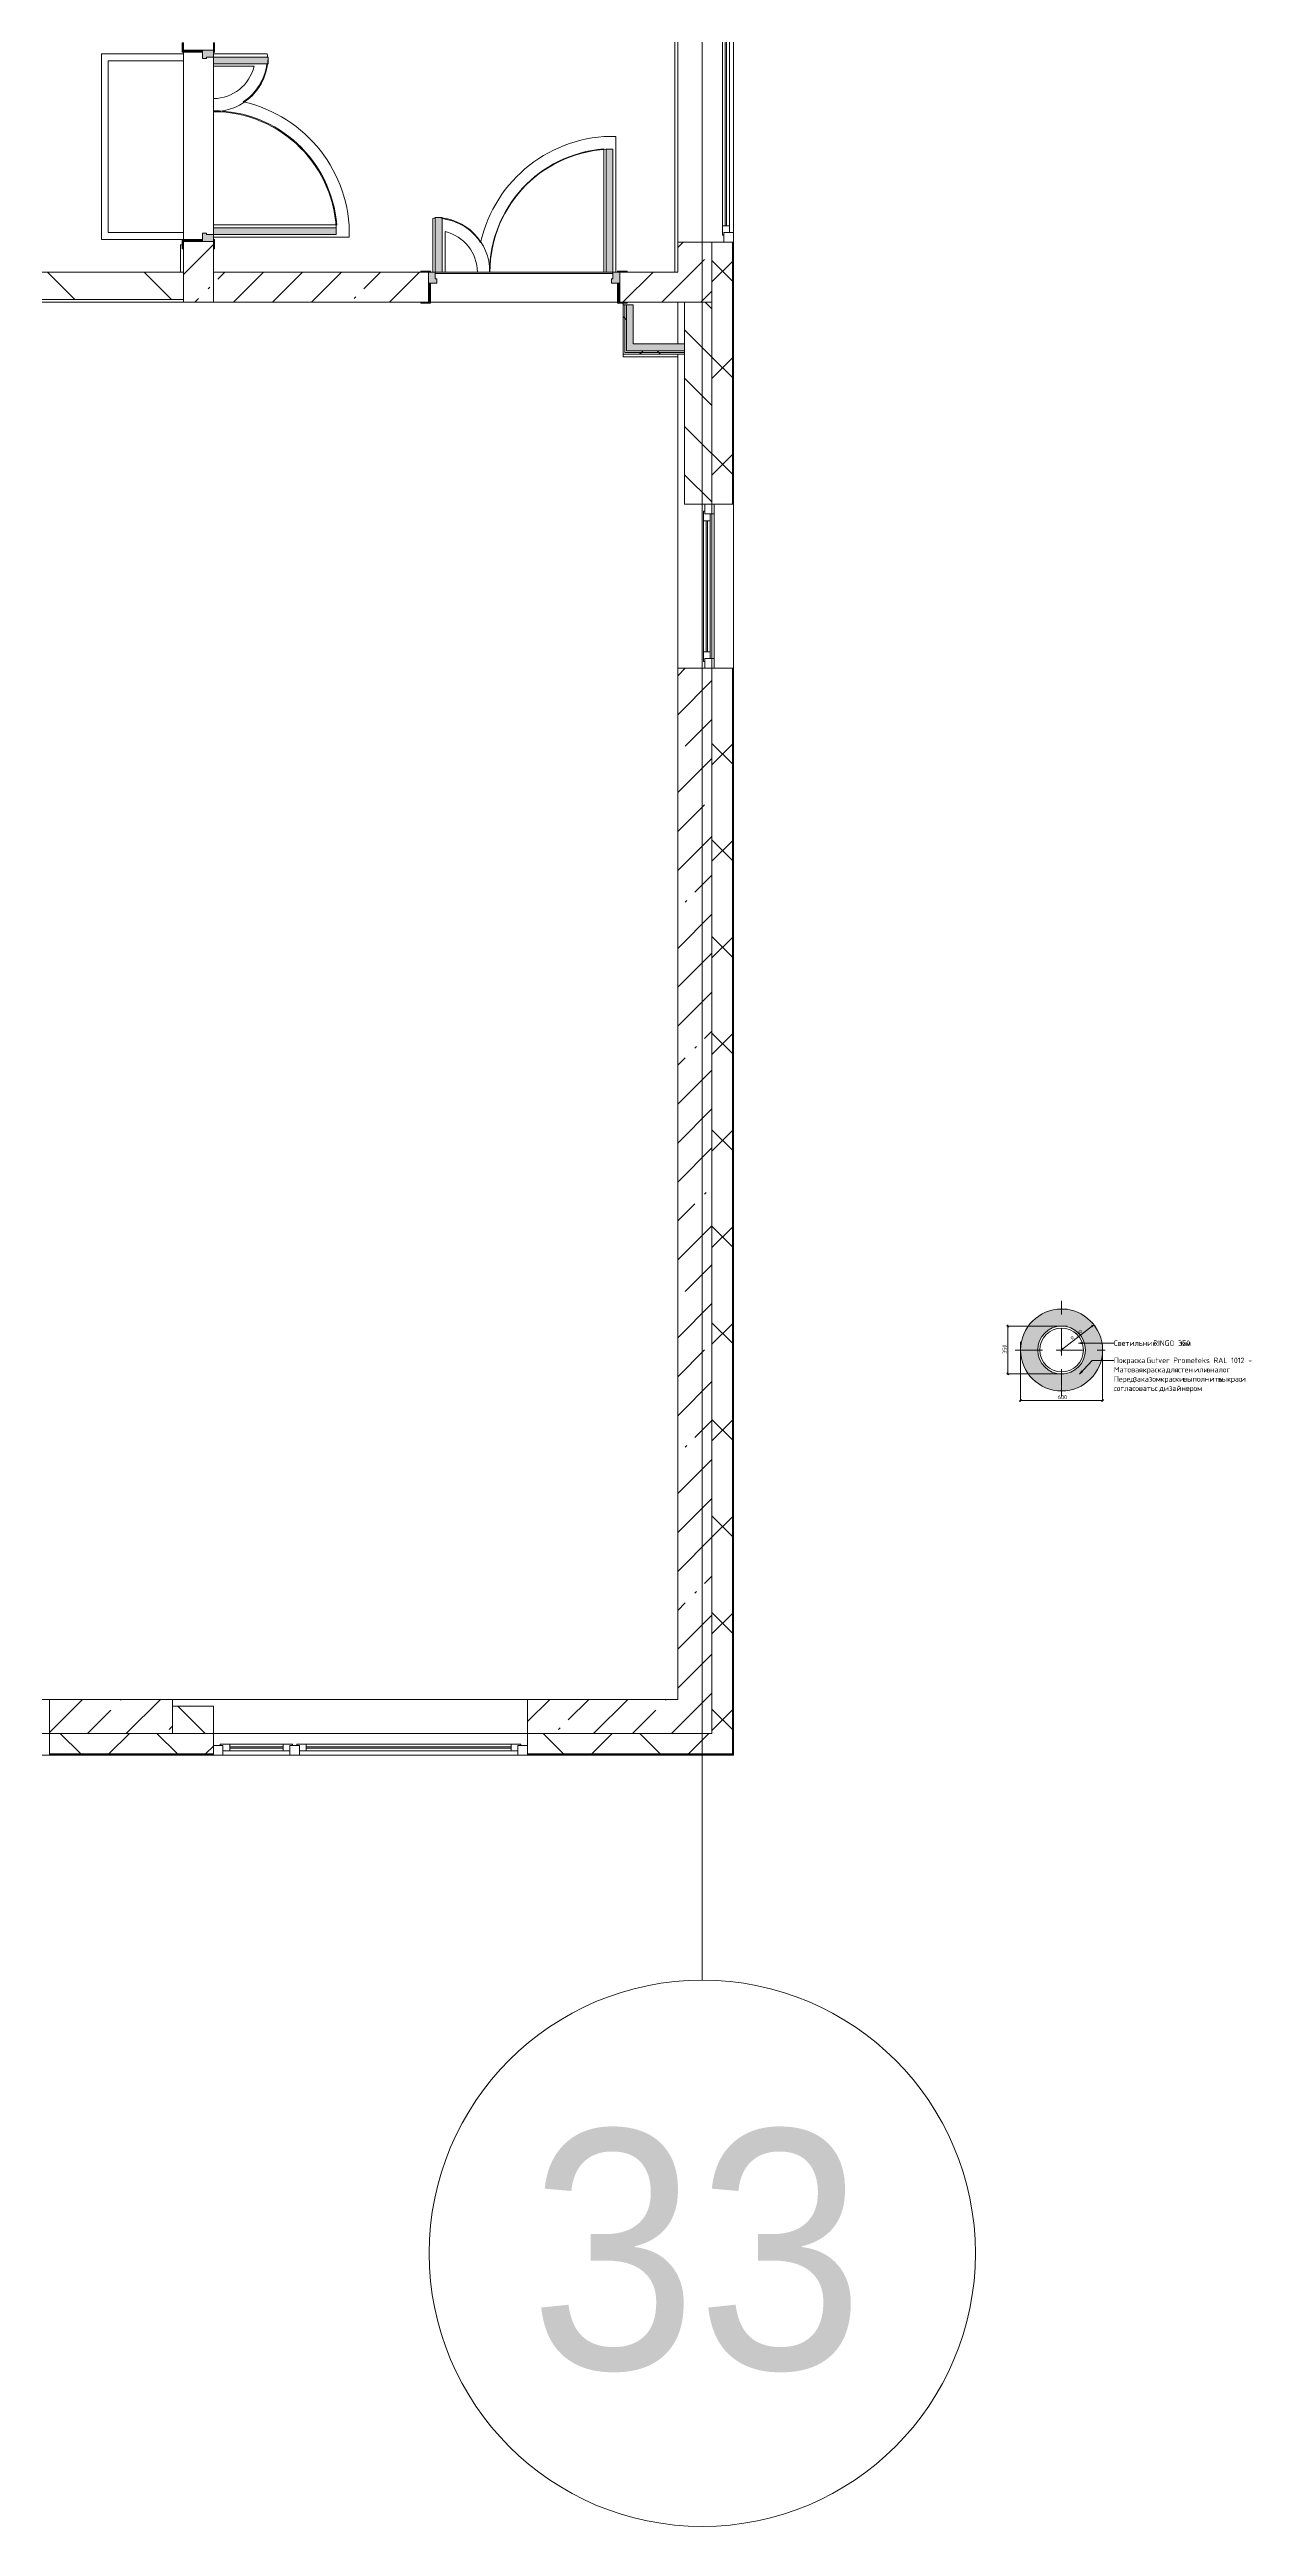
# Model space of a CAD drawing. Header units: millimetres. Extents: x -5507 to 191320, y -8553 to 29000.
# Drawn here: x 182570 to 191320, y -5906 to 12230 of the extents above; entities that cross this region are included whole.
import ezdxf

# ---------------------------------------------------------------- set-up
doc = ezdxf.new("R2010")
doc.units = ezdxf.units.MM
doc.linetypes.add('ADSK_Штрих_ш2 п1', pattern=[300, 200, -100])
doc.linetypes.add('Осевая', pattern=[3175, 635, -476.25, 1587.5, -476.25])
for name, color, linetype, lineweight in [('A-ANNO-DIMS', 7, 'Continuous', 9), ('A-ANNO-DIMS-10', 7, 'Continuous', 9), ('A-DETL', 7, 'Continuous', 9), ('A-DETL-1', 7, 'ADSK_Штрих_ш2 п1', 9), ('A-GLAZ-2', 7, 'Continuous', 5), ('A-WALL', 7, 'Continuous', 9), ('A-WALL-4', 7, 'Continuous', 5), ('G-ANNO-TEXT', 7, 'Continuous', 9), ('I-WALL-2', 7, 'Continuous', 5), ('S-COLS-2', 7, 'Continuous', 5), ('Оси', 7, 'Continuous', 9), ('Оси-1', 7, 'Continuous', 20), ('Оси-2', 7, 'Осевая', 9)]:
    doc.layers.add(name, color=color, linetype=linetype, lineweight=lineweight)
for name, color, linetype, lineweight, true_color in [('A-DETL-GENF-8', 7, 'Continuous', 9, 0xf2dc97), ('A-DOOR-1', 7, 'Continuous', 5, 0xaaaaaa), ('A-DOOR-2', 7, 'Continuous', 5, 0xe2e2e2), ('A-DOOR-FRAM-1', 7, 'Continuous', 5, 0xe2e2e2), ('A-DOOR-FRAM-2', 7, 'Continuous', 5, 0xaaaaaa), ('A-FLOR-2', 7, 'Continuous', 5, 0xaaaaaa), ('I-WALL-1', 7, 'Continuous', 9, 0xe7e7e7)]:
    doc.layers.add(name, color=color, linetype=linetype, lineweight=lineweight, true_color=true_color)
doc.styles.add('Arial_1', font='arial.ttf', dxfattribs={"width": 0.9, "height": 1750})
doc.styles.add('GOST Common_5', font='GOST_Common.ttf', dxfattribs={"width": 0.9, "height": 40})
doc.styles.add('ISOCPEUR_4', font='isocpeur.ttf', dxfattribs={"width": 0.9, "height": 30})
doc.styles.add('ISOCPEUR_5', font='isocpeur.ttf', dxfattribs={"height": 25})
doc.dimstyles.new('ISO-2_5_1_0K_БОЛЬШОЙ', dxfattribs={"dimscale": 304.8, "dimtxt": 24.899529, "dimasz": 0.065617, "dimexe": 0.07874, "dimexo": 0, "dimgap": 0, "dimtad": 1, "dimjust": 3, "dimdec": 0, "dimzin": 0, "dimdsep": 46, "dimtxsty": 'ISOCPEUR_5', "dimsah": 1, "dimcen": 0.09, "dimazin": 0, "dimtfac": 1, "dimtdec": 4, "dimtix": 1, "dimtmove": 0, "dimatfit": 2, "dimfxl": 1, "dimtvp": 1, "dimtolj": 1, "dimtzin": 0, "dimarcsym": 2})
doc.dimstyles.new('ISO-3_0', dxfattribs={"dimscale": 304.8, "dimtxt": 29.879435, "dimasz": 0.049213, "dimexe": 0.026247, "dimexo": 0, "dimgap": 0, "dimtad": 1, "dimdec": 0, "dimrnd": 10, "dimzin": 0, "dimdsep": 46, "dimtxsty": 'ISOCPEUR_4', "dimblk1": 'OBLIQUE', "dimblk2": 'OBLIQUE', "dimsah": 1, "dimcen": 0.09, "dimdle": 0.026247, "dimazin": 0, "dimtfac": 1, "dimtdec": 4, "dimtix": 1, "dimtmove": 0, "dimatfit": 3, "dimfxl": 1, "dimtvp": 1, "dimtolj": 1, "dimtzin": 0, "dimarcsym": 2})
pattern_1 = [(135, (62339.98, 0), (-176.7767, -176.7767), [])]
pattern_2 = [(45, (62340, 0), (-285.1231, 285.1231), []), (45, (62625.1, 0), (-285.1231, 285.1231), [504.031, -100.806, 16.764, -84.042])]
pattern_3 = [(45, (62340, 0), (-353.5534, 353.5534), []), (135, (62340, 0), (-353.5534, -353.5534), [])]
pattern_4 = [(45, (62340, 0), (-530.33, 530.33), []), (135, (62340, 0), (-530.33, -530.33), [])]

# ---------------------------------------------------------------- blocks, each defined once
blk = doc.blocks.new('120_Окно_СКБ_1Ст - 120_Окно_СКБ_1Ст 1200х2500_h_ с форточкой 3-24161067-3_5_1_птичка')
at = {"layer": 'A-GLAZ-2'}
for p, q in [((-600, -127), (-600, -57)), ((-600, -57), (-530, -57)), ((600, -57), (-600, -57)), ((-530, -127), (-600, -127)), ((-600, -127), (-550, -127)), ((-530, -127), (-550, -127)), ((-550, -127), (-550, -137)), ((-550, -137), (550, -137)), ((550, -137), (-550, -137)), ((-530, -57), (-530, -127)), ((530, -87), (-530, -87)), ((-530, -87), (-530, -127)), ((-480, -137), (-480, -87)), ((-480, -107), (480, -107)), ((480, -117), (-480, -117)), ((480, -137), (480, -87)), ((530, -127), (530, -57)), ((530, -57), (600, -57)), ((530, -127), (530, -87)), ((600, -127), (530, -127)), ((550, -127), (530, -127)), ((550, -127), (600, -127)), ((550, -137), (550, -127)), ((600, -57), (600, -127))]:
    blk.add_line(p, q, dxfattribs=at)
blk = doc.blocks.new('110_Дверь_СКБ_2Ст - Д-5_п_ Из игровой в коридор-32679362-3_5_1_птичка')
at = {"layer": 'A-DOOR-2'}
for points in [[(612.5, 110), (662.5, 110), (662.5, 1010), (612.5, 1010), (612.5, 153.6)], [(-587.5, 110), (-587.5, 510), (-637.5, 510), (-637.5, 110)], [(712.5, -110), (712.5, 30), (697.5, 30), (697.5, -110)]]:
    blk.add_hatch(color=256, dxfattribs=at).paths.add_polyline_path(points)
h = blk.add_hatch(color=256, dxfattribs=at)
h.paths.add_polyline_path([(-627.5, 30), (-627.5, 60), (-637.5, 60), (-640.6, 110), (-687.5, 110), (-687.5, 30), (-640.6, 30)])
h.paths.add_polyline_path([(712.5, 30), (712.5, 110), (662.5, 110), (662.5, 60), (652.5, 60), (652.5, 30)])
at = {"layer": 'A-DOOR-FRAM-1'}
for points in [[(-672.5, 110), (-672.5, 118), (-742.5, 118), (-742.5, 110)], [(-672.5, -110), (-672.5, 30), (-687.5, 30), (-687.5, -110)], [(767.5, 110), (767.5, 118), (697.5, 118), (697.5, 110), (757.7, 110)], [(-672.5, -118), (-672.5, -110), (-742.5, -110), (-742.5, -118)], [(767.5, -118), (767.5, -110), (697.5, -110), (697.5, -118), (757.7, -118)]]:
    blk.add_hatch(color=256, dxfattribs=at).paths.add_polyline_path(points)
at = {"layer": 'A-DOOR-1'}
for p, q in [((662.5, 1010), (612.5, 1010)), ((612.5, 1010), (612.5, 110)), ((662.5, 110), (662.5, 1010)), ((-637.5, 510), (-637.5, 110)), ((-587.5, 510), (-637.5, 510)), ((-587.5, 110), (-587.5, 510)), ((-637.5, 110), (-587.5, 110)), ((612.5, 110), (662.5, 110))]:
    blk.add_line(p, q, dxfattribs=at)
for centre, radius, start, end in [((662.5, 110), 900, 90, 180), ((-637.5, 110), 400, 360, 90)]:
    blk.add_arc(centre, radius, start, end, dxfattribs=at)
at = {"layer": 'A-DOOR-FRAM-2'}
for p, q in [((-672.5, 118), (-742.5, 118)), ((-742.5, 118), (-742.5, 110)), ((-742.5, 110), (-672.5, 110)), ((-637.5, 110), (-687.5, 110)), ((-687.5, 110), (-687.5, 30)), ((-687.5, 30), (-627.5, 30)), ((-672.5, 30), (-687.5, 30)), ((-687.5, 30), (-687.5, -110)), ((-672.5, 110), (-672.5, 118)), ((-672.5, -110), (-672.5, 30)), ((-637.5, 60), (-637.5, 110)), ((-627.5, 60), (-637.5, 60)), ((-627.5, 30), (-627.5, 60)), ((662.5, 60), (652.5, 60)), ((652.5, 60), (652.5, 30)), ((652.5, 30), (712.5, 30)), ((662.5, 110), (662.5, 60)), ((712.5, 110), (662.5, 110)), ((767.5, 118), (697.5, 118)), ((697.5, 118), (697.5, 110)), ((697.5, 110), (767.5, 110)), ((712.5, 30), (697.5, 30)), ((697.5, 30), (697.5, -110)), ((712.5, 30), (712.5, 110)), ((712.5, -110), (712.5, 30)), ((767.5, 110), (767.5, 118)), ((-672.5, -110), (-742.5, -110)), ((-742.5, -110), (-742.5, -118)), ((-742.5, -118), (-672.5, -118)), ((-687.5, -110), (-672.5, -110)), ((-672.5, -118), (-672.5, -110)), ((697.5, -110), (712.5, -110)), ((767.5, -110), (697.5, -110)), ((697.5, -110), (697.5, -118)), ((697.5, -118), (767.5, -118)), ((767.5, -118), (767.5, -110))]:
    blk.add_line(p, q, dxfattribs=at)
blk = doc.blocks.new('110_Дверь_СКБ_2Ст - Д-1_л_Лестничная клетка EIS60 2-32142534-3_5_1_птичка')
at = {"layer": 'A-DOOR-2'}
for points in [[(612.5, 110), (662.5, 110), (662.5, 1010), (612.5, 1010), (612.5, 604.4)], [(-587.5, 110), (-587.5, 510), (-637.5, 510), (-637.5, 110)], [(712.5, -110), (712.5, 30), (697.5, 25.9), (697.5, -110)]]:
    blk.add_hatch(color=256, dxfattribs=at).paths.add_polyline_path(points)
h = blk.add_hatch(color=256, dxfattribs=at)
h.paths.add_polyline_path([(652.5, 30), (712.5, 30), (712.5, 110), (662.5, 110), (662.5, 60), (652.5, 60)])
h.paths.add_polyline_path([(-687.5, 30), (-627.5, 30), (-627.5, 60), (-637.5, 60), (-637.5, 110), (-687.5, 110)])
at = {"layer": 'A-DOOR-FRAM-1'}
for points in [[(-672.5, 110), (-672.5, 118), (-742.5, 118), (-742.5, 110)], [(-672.5, -110), (-672.5, 30), (-687.5, 25.9), (-687.5, -110)], [(767.5, 110), (767.5, 118), (697.5, 118), (697.5, 110)], [(-672.5, -118), (-672.5, -110), (-742.5, -110), (-742.5, -118)], [(767.5, -118), (767.5, -110), (697.5, -110), (697.5, -118)]]:
    blk.add_hatch(color=256, dxfattribs=at).paths.add_polyline_path(points)
at = {"layer": 'A-DOOR-1'}
for p, q in [((662.5, 1010), (612.5, 1010)), ((612.5, 1010), (612.5, 110)), ((662.5, 110), (662.5, 1010)), ((-637.5, 510), (-637.5, 110)), ((-587.5, 510), (-637.5, 510)), ((-587.5, 110), (-587.5, 510)), ((-637.5, 110), (-587.5, 110)), ((612.5, 110), (662.5, 110))]:
    blk.add_line(p, q, dxfattribs=at)
for centre, radius, start, end in [((662.5, 110), 900, 90, 180), ((-637.5, 110), 400, 360, 90)]:
    blk.add_arc(centre, radius, start, end, dxfattribs=at)
at = {"layer": 'A-DOOR-FRAM-2'}
for p, q in [((-672.5, 118), (-742.5, 118)), ((-742.5, 118), (-742.5, 110)), ((-742.5, 110), (-672.5, 110)), ((-637.5, 110), (-687.5, 110)), ((-687.5, 110), (-687.5, 30)), ((-687.5, 30), (-627.5, 30)), ((-672.5, 30), (-687.5, 30)), ((-687.5, 30), (-687.5, -110)), ((-672.5, 110), (-672.5, 118)), ((-672.5, -110), (-672.5, 30)), ((-637.5, 60), (-637.5, 110)), ((-627.5, 60), (-637.5, 60)), ((-627.5, 30), (-627.5, 60)), ((662.5, 60), (652.5, 60)), ((652.5, 60), (652.5, 30)), ((652.5, 30), (712.5, 30)), ((662.5, 110), (662.5, 60)), ((712.5, 110), (662.5, 110)), ((767.5, 118), (697.5, 118)), ((697.5, 118), (697.5, 110)), ((697.5, 110), (767.5, 110)), ((712.5, 30), (697.5, 30)), ((697.5, 30), (697.5, -110)), ((712.5, 30), (712.5, 110)), ((712.5, -110), (712.5, 30)), ((767.5, 110), (767.5, 118)), ((-672.5, -110), (-742.5, -110)), ((-742.5, -110), (-742.5, -118)), ((-742.5, -118), (-672.5, -118)), ((-687.5, -110), (-672.5, -110)), ((-672.5, -118), (-672.5, -110)), ((697.5, -110), (712.5, -110)), ((767.5, -110), (697.5, -110)), ((697.5, -110), (697.5, -118)), ((697.5, -118), (767.5, -118)), ((767.5, -118), (767.5, -110))]:
    blk.add_line(p, q, dxfattribs=at)
blk = doc.blocks.new('120_Окно_СКБ_2Ст_Фрамуга сверху - 120_Окно_СКБ_2Ст_2300х2500_h_ ДОО-22877115-3_5_1_птичка')
at = {"layer": 'A-GLAZ-2'}
for p, q in [((-1150, 13), (-1150, 83)), ((-1150, 83), (-1080, 83)), ((1150, 83), (-1150, 83)), ((-1080, 13), (-1150, 13)), ((-1150, 13), (-1100, 13)), ((-1080, 13), (-1100, 13)), ((-1100, 13), (-1100, 3)), ((-1100, 3), (540, 3)), ((540, 3), (-1100, 3)), ((-1080, 83), (-1080, 13)), ((-1080, 83), (1080, 83)), ((520, 53), (-1080, 53)), ((-1080, 53), (-1080, 13)), ((-1030, 3), (-1030, 53)), ((-1030, 33), (470, 33)), ((470, 23), (-1030, 23)), ((470, 3), (470, 53)), ((520, 13), (520, 83)), ((520, 83), (590, 83)), ((520, 13), (520, 53)), ((590, 13), (520, 13)), ((540, 13), (520, 13)), ((540, 13), (570, 13)), ((540, 13), (570, 13)), ((540, 3), (540, 13)), ((590, 13), (570, 13)), ((570, 13), (570, 3)), ((570, 3), (1100, 3)), ((1100, 3), (570, 3)), ((590, 83), (590, 13)), ((1080, 53), (590, 53)), ((590, 53), (590, 13)), ((640, 3), (640, 53)), ((640, 33), (1030, 33)), ((1030, 23), (640, 23)), ((1030, 3), (1030, 53)), ((1080, 13), (1080, 83)), ((1080, 83), (1150, 83)), ((1080, 13), (1080, 53)), ((1150, 13), (1080, 13)), ((1100, 13), (1080, 13)), ((1100, 13), (1150, 13)), ((1100, 3), (1100, 13)), ((1150, 83), (1150, 13))]:
    blk.add_line(p, q, dxfattribs=at)
blk = doc.blocks.new('120_Окно_СКБ_2Ст_Фрамуга сверху - 120_Окно_СКБ_2Ст_2300х2500_h_ ДОО 2-24160916-3_5_1_птичка')
at = {"layer": 'A-GLAZ-2'}
for p, q in [((-1150, 13), (-1150, 83)), ((-1150, 83), (-1080, 83)), ((1150, 83), (-1150, 83)), ((-1080, 13), (-1150, 13)), ((-1150, 13), (-540, 13)), ((-1080, 83), (-1080, 13)), ((-1080, 83), (1080, 83)), ((-590, 53), (-1080, 53)), ((-590, 43), (-1080, 43)), ((-1080, 13), (-540, 13)), ((-590, 13), (-590, 83)), ((-590, 83), (-520, 83)), ((-520, 13), (-590, 13)), ((-520, 13), (-540, 13)), ((-540, 13), (-540, 3)), ((-540, 3), (1100, 3)), ((1100, 3), (-540, 3)), ((-520, 83), (-520, 13)), ((1080, 53), (-520, 53)), ((-520, 53), (-520, 13)), ((-470, 3), (-470, 53)), ((-470, 33), (1030, 33)), ((1030, 23), (-470, 23)), ((1030, 3), (1030, 53)), ((1080, 13), (1080, 83)), ((1080, 83), (1150, 83)), ((1080, 13), (1080, 53)), ((1150, 13), (1080, 13)), ((1100, 13), (1080, 13)), ((1100, 13), (1150, 13)), ((1100, 3), (1100, 13)), ((1150, 83), (1150, 13))]:
    blk.add_line(p, q, dxfattribs=at)
blk = doc.blocks.new('Ось сетки - D8-29747960-3_5_1_птичка')
at = {"layer": 'Оси-1'}
for start, end in [(360, 180), (180, 360)]:
    blk.add_arc((0, 0), 4, start, end, dxfattribs=at)
blk = doc.blocks.new('DIMBLOCK83-Выкрас на потолке около светильника ЛК')
at = {"layer": 'A-ANNO-DIMS-10', "lineweight": 20}
for p, q in [((189588, 2883), (189580, 2890)), ((189588, 2883), (189595, 2875)), ((189588, 2533), (189580, 2540)), ((189588, 2533), (189595, 2525))]:
    blk.add_line(p, q, dxfattribs=at)
at = {"layer": 'A-ANNO-DIMS-10'}
for p, q in [((189981, 2883), (189580, 2883)), ((189588, 2525), (189588, 2891)), ((189588, 2883), (189981, 2883)), ((190001, 2533), (189580, 2533)), ((189588, 2533), (190001, 2533))]:
    blk.add_line(p, q, dxfattribs=at)
at = {"layer": 'A-ANNO-DIMS-10', "color": 0, "insert": (189549, 2679), "char_height": 30, "width": 68.26, "attachment_point": 1, "rotation": 90, "line_spacing_factor": 1.149209, "style": 'ISOCPEUR_4'}
blk.add_mtext('350', dxfattribs=at)
blk = doc.blocks.new('_Oblique')
at = {"color": 0, "linetype": 'ByBlock', "lineweight": -2}
blk.add_line((-0.5, -0.5), (0.5, 0.5), dxfattribs=at)
blk = doc.blocks.new('DIMBLOCK84-Выкрас на потолке около светильника ЛК')
at = {"layer": 'A-ANNO-DIMS-10'}
for p, q in [((190281, 2748), (190281, 2331)), ((190281, 2339), (190281, 2748)), ((189681, 2708), (189681, 2331)), ((189681, 2339), (189681, 2708)), ((189673, 2339), (190289, 2339))]:
    blk.add_line(p, q, dxfattribs=at)
at = {"layer": 'A-ANNO-DIMS-10', "lineweight": 20}
for p, q in [((189681, 2339), (189673, 2331)), ((189681, 2339), (189688, 2346)), ((190281, 2339), (190273, 2331)), ((190281, 2339), (190288, 2346))]:
    blk.add_line(p, q, dxfattribs=at)
at = {"layer": 'A-ANNO-DIMS-10', "color": 0, "insert": (189953, 2378), "char_height": 30, "width": 68.26, "attachment_point": 1, "line_spacing_factor": 1.149209, "style": 'ISOCPEUR_4'}
blk.add_mtext('600', dxfattribs=at)
blk = doc.blocks.new('DIMBLOCK85-Выкрас на потолке около светильника ЛК')
at = {"layer": 'A-ANNO-DIMS-10'}
blk.add_hatch(color=256, dxfattribs=at).paths.add_polyline_path([(190217, 2893), (190199, 2884), (190203, 2878)])
for p, q in [((189983, 2722), (189979, 2694)), ((189981, 2708), (190217, 2893)), ((190217, 2893), (190199, 2884)), ((190199, 2884), (190203, 2878)), ((190203, 2878), (190217, 2893)), ((189995, 2706), (189967, 2709))]:
    blk.add_line(p, q, dxfattribs=at)
blk.add_arc((189981, 2708), 300, 33.5619, 42.7292, dxfattribs=at)
at = {"layer": 'A-ANNO-DIMS-10', "color": 0, "insert": (190044, 2799), "char_height": 25, "width": 105.73, "attachment_point": 1, "rotation": 38.1455, "line_spacing_factor": 1.149209, "style": 'ISOCPEUR_5'}
blk.add_mtext('R 300', dxfattribs=at)

msp = doc.modelspace()

# ---------------------------------------------------------------- hatches: boundary and pattern name
at = {"layer": 'A-DETL-GENF-8'}
h = msp.add_hatch(color=256, dxfattribs=at)
h.paths.add_polyline_path([(189981, 2407.8), (190000.5, 2408.5), (190020.1, 2410.4), (190039.5, 2413.6), (190058.6, 2418), (190077.4, 2423.7), (190095.8, 2430.6), (190113.6, 2438.7), (190131, 2448), (190147.6, 2458.4), (190163.6, 2469.8), (190178.8, 2482.3), (190193.1, 2495.7), (190206.5, 2510), (190219, 2525.2), (190230.4, 2541.1), (190240.7, 2557.8), (190250, 2575.2), (190258.1, 2593), (190265, 2611.4), (190270.7, 2630.2), (190275.2, 2649.3), (190278.4, 2668.5), (190280.3, 2688), (190281, 2707.8), (190280.3, 2727.6), (190278.4, 2747.1), (190275.2, 2766.3), (190270.7, 2785.4), (190265, 2804.3), (190258.1, 2822.6), (190250, 2840.5), (190240.7, 2857.8), (190230.4, 2874.5), (190219, 2890.4), (190206.5, 2905.6), (190193.1, 2919.9), (190178.8, 2933.3), (190163.6, 2945.8), (190147.6, 2957.2), (190131, 2967.6), (190113.6, 2976.9), (190095.8, 2985), (190077.4, 2991.9), (190058.6, 2997.6), (190039.5, 3002), (190020.1, 3005.2), (190000.5, 3007.2), (189981, 3007.8), (189961.4, 3007.2), (189941.8, 3005.2), (189922.4, 3002), (189903.3, 2997.6), (189884.5, 2991.9), (189866.1, 2985), (189848.3, 2976.9), (189830.9, 2967.6), (189814.3, 2957.2), (189798.4, 2945.8), (189783.1, 2933.3), (189768.8, 2919.9), (189755.4, 2905.6), (189742.9, 2890.4), (189731.5, 2874.5), (189721.2, 2857.8), (189711.9, 2840.5), (189703.8, 2822.6), (189696.9, 2804.3), (189691.2, 2785.4), (189686.7, 2766.3), (189683.5, 2747.1), (189681.6, 2727.6), (189681, 2707.8), (189681.6, 2688), (189683.5, 2668.5), (189686.7, 2649.3), (189691.2, 2630.2), (189696.9, 2611.4), (189703.8, 2593), (189711.9, 2575.2), (189721.2, 2557.8), (189731.5, 2541.1), (189742.9, 2525.2), (189755.4, 2510), (189768.8, 2495.7), (189783.1, 2482.3), (189798.4, 2469.8), (189814.3, 2458.4), (189830.9, 2448), (189848.3, 2438.7), (189866.1, 2430.6), (189884.5, 2423.7), (189903.3, 2418), (189922.4, 2413.6), (189941.8, 2410.4), (189961.4, 2408.5)])
h.paths.add_polyline_path([(189981, 2532.8), (189965.7, 2533.5), (189950.5, 2535.5), (189935.7, 2538.8), (189921.1, 2543.4), (189907, 2549.2), (189893.5, 2556.3), (189880.6, 2564.4), (189868.4, 2573.8), (189857.2, 2584.1), (189846.9, 2595.3), (189837.6, 2607.5), (189829.4, 2620.3), (189822.4, 2633.8), (189816.5, 2648), (189811.9, 2662.5), (189808.6, 2677.3), (189806.7, 2692.4), (189806, 2707.8), (189806.7, 2723.2), (189808.6, 2738.3), (189811.9, 2753.1), (189816.5, 2767.6), (189822.4, 2781.8), (189829.4, 2795.3), (189837.6, 2808.1), (189846.9, 2820.3), (189857.2, 2831.6), (189868.4, 2841.8), (189880.6, 2851.2), (189893.5, 2859.4), (189907, 2866.4), (189921.1, 2872.3), (189935.7, 2876.8), (189950.5, 2880.1), (189965.7, 2882.1), (189981, 2882.8), (189996.2, 2882.1), (190011.4, 2880.1), (190026.2, 2876.8), (190040.8, 2872.3), (190054.9, 2866.4), (190068.5, 2859.4), (190081.3, 2851.2), (190093.5, 2841.8), (190104.7, 2831.6), (190115, 2820.3), (190124.3, 2808.1), (190132.5, 2795.3), (190139.5, 2781.8), (190145.4, 2767.6), (190150, 2753.1), (190153.3, 2738.3), (190155.2, 2723.2), (190156, 2707.8), (190155.2, 2692.4), (190153.3, 2677.3), (190150, 2662.5), (190145.4, 2648), (190139.5, 2633.8), (190132.5, 2620.3), (190124.3, 2607.5), (190115, 2595.3), (190104.7, 2584.1), (190093.5, 2573.8), (190081.3, 2564.4), (190068.5, 2556.3), (190054.9, 2549.2), (190040.8, 2543.4), (190026.2, 2538.8), (190011.4, 2535.5), (189996.2, 2533.5), (189981, 2532.8)])
at = {"layer": 'A-WALL-4'}
h = msp.add_hatch(dxfattribs=at)
h.set_pattern_fill('FP_66', color=256, style=0, pattern_type=2)
h.set_pattern_definition(pattern_3)
h.paths.add_polyline_path([(187420, -250), (187570, -250), (187570, 7700), (187420, 7700), (187420, -100)])
h.paths.add_polyline_path([(187570, 8900), (187570, 10820), (187420, 10820), (187420, 8900)])
h.paths.add_polyline_path([(187570, 13120), (187570, 21400), (187420, 21400), (187420, 13120)])
h = msp.add_hatch(dxfattribs=at)
h.set_pattern_fill('FP_64', color=256, style=0, pattern_type=2)
h.set_pattern_definition(pattern_1)
h.paths.add_polyline_path([(187420, 8900), (187420, 10380), (187220, 10380), (187220, 8900)])
h = msp.add_hatch(dxfattribs=at)
h.set_pattern_fill('FP_64', color=256, style=0, pattern_type=2)
h.set_pattern_definition(pattern_1)
h.paths.add_polyline_path([(183527.6, -100), (183770, -100), (183770, 100), (183470, 100), (183470, -100)])
h.paths.add_polyline_path([(178320, -100), (179370, -100), (179370, 100), (178320, 100)])
h.paths.add_polyline_path([(181170, -100), (181670, -100), (181670, 100), (181170, 100)])
h.paths.add_polyline_path([(176020, -100), (176020, 100), (175770, 100), (175770, -100)])
h.paths.add_polyline_path([(171270, -100), (172170, -100), (172170, 100), (171270, 100)])
h.paths.add_polyline_path([(167680.4, -100), (168570, -100), (168570, 100), (167520, 100), (167520, -100)])
h.paths.add_polyline_path([(173070, -100), (173970, -100), (173970, 100), (173070, 100)])
h.paths.add_polyline_path([(165220, -100), (165220, 100), (164970, 100), (164970, -100)])
h.paths.add_polyline_path([(164070, -100), (164070, 100), (163170, 100), (163170, -100), (163951.7, -100)])
h.paths.add_polyline_path([(156870, -100), (157120, -100), (157120, 100), (156870, 100), (156870, 56.5)])
h.paths.add_polyline_path([(154629.8, -100), (155070, -100), (155070, 100), (154270, 100), (154270, -100)])
h.paths.add_polyline_path([(160222.9, -100), (160470, -100), (160470, 100), (159420, 100), (159420, -100)])
h = msp.add_hatch(dxfattribs=at)
h.set_pattern_fill('FP_66', color=256, style=0, pattern_type=2)
h.set_pattern_definition(pattern_3)
h.paths.add_polyline_path([(186070, -250), (187420, -250), (187420, -100), (186070, -100)])
h.paths.add_polyline_path([(173273.5, -250), (173970, -250), (173970, -100), (173070, -100), (173070, -250)])
h.paths.add_polyline_path([(174870, -250), (176020, -250), (176020, -100), (174870, -100)])
h.paths.add_polyline_path([(183770, -250), (183770, -100), (182570, -100), (182570, -250), (183527.6, -250)])
h.paths.add_polyline_path([(172170, -250), (172170, -100), (171270, -100), (171270, -250), (171409.2, -250)])
h.paths.add_polyline_path([(178320, -250), (179370, -250), (179370, -100), (178320, -100)])
h.paths.add_polyline_path([(181670, -250), (181670, -100), (180270, -100), (180270, -250), (181663.2, -250)])
h.paths.add_polyline_path([(165220, -250), (165220, -100), (163170, -100), (163170, -250), (164883.9, -250)])
h.paths.add_polyline_path([(168570, -250), (168570, -100), (167520, -100), (167520, -250), (167680.4, -250)])
h.paths.add_polyline_path([(169470, -250), (170370, -250), (170370, -100), (169470, -100)])
h.paths.add_polyline_path([(162270, -250), (162270, -100), (161370, -100), (161370, -250), (162087.3, -250)])
h.paths.add_polyline_path([(160222.9, -250), (160470, -250), (160470, -100), (159420, -100), (159420, -250)])
h.paths.add_polyline_path([(155070, -250), (155070, -100), (154270, -100), (154270, -250), (154629.8, -250)])
h.paths.add_polyline_path([(157120, -250), (157120, -100), (155970, -100), (155970, -250), (156870, -250)])
h.paths.add_polyline_path([(153370, -250), (153370, -100), (151550, -100), (151550, -250), (153231.6, -250)])
at = {"layer": 'G-ANNO-TEXT'}
for points in [[(190104.9, 2757.9), (190134.9, 2754), (190134.9, 2761.8)], [(190111.2, 2531), (190134.5, 2550.3), (190128.7, 2555.7)]]:
    msp.add_hatch(color=256, dxfattribs=at).paths.add_polyline_path(points)
at = {"layer": 'I-WALL-1'}
for points in [[(186845, 10025), (186845, 10360), (186795, 10360), (186795, 10025)], [(187220, 10025), (187220, 10075), (186845, 10075), (186845, 10025)]]:
    msp.add_hatch(color=256, dxfattribs=at).paths.add_polyline_path(points)
at = {"layer": 'I-WALL-2'}
h = msp.add_hatch(dxfattribs=at)
h.set_pattern_fill('FP_62', color=256, style=0, pattern_type=2)
h.set_pattern_definition(pattern_2)
h.paths.add_polyline_path([(187170, 10600), (187420, 10600), (187420, 10820), (187170, 10820), (187170, 10643.6)])
h.paths.add_polyline_path([(187420, 13120), (187420, 21400), (187170, 21400), (187170, 13120)])
h = msp.add_hatch(dxfattribs=at)
h.set_pattern_fill('FP_62', color=256, style=0, pattern_type=2)
h.set_pattern_definition(pattern_2)
h.paths.add_polyline_path([(183550, 10380), (183770, 10380), (183770, 10825), (183550, 10825), (183550, 10400)])
h.paths.add_polyline_path([(183770, 12225), (183770, 13400), (183550, 13400), (183550, 12225), (183720, 12225)])
h.paths.add_polyline_path([(183550, 13900), (183770, 13900), (183770, 18600), (183550, 18600), (183550, 14692.9)])
h.paths.add_polyline_path([(183769.6, 19100), (183770, 19100), (183770, 19110), (183550, 19110), (183550, 19100)])
h = msp.add_hatch(dxfattribs=at)
h.set_pattern_fill('FP_65', color=256, style=0, pattern_type=2)
h.set_pattern_definition([(135, (62340, 0), (-353.5534, -353.5534), [])])
h.paths.add_polyline_path([(181670, 10400), (183550, 10400), (183550, 10600), (181670, 10600)])
h.paths.add_polyline_path([(170045, 10400), (170045, 10600), (169690, 10600), (169690, 10400), (169990, 10400)])
h.paths.add_polyline_path([(171645, 10400), (172570, 10400), (172570, 10600), (171445, 10600), (171445, 10400), (171500, 10400)])
h.paths.add_polyline_path([(174205.7, 10400), (174270, 10400), (174270, 10600), (173520, 10600), (173520, 10400), (173550, 10400)])
h = msp.add_hatch(dxfattribs=at)
h.set_pattern_fill('FP_62', color=256, style=0, pattern_type=2)
h.set_pattern_definition(pattern_2)
h.paths.add_polyline_path([(183770, 10380), (185345, 10380), (185345, 10600), (183770, 10600)])
h.paths.add_polyline_path([(187420, 10380), (187420, 10600), (186745, 10600), (186745, 10380), (187256.3, 10380)])
h = msp.add_hatch(dxfattribs=at)
h.set_pattern_fill('FP_151', color=256, style=0, pattern_type=2)
h.set_pattern_definition(pattern_4)
h.paths.add_polyline_path([(186782.5, 10000), (186782.5, 10360), (186770, 10360), (186770, 10000)])
h = msp.add_hatch(dxfattribs=at)
h.set_pattern_fill('FP_151', color=256, style=0, pattern_type=2)
h.set_pattern_definition(pattern_4)
h.paths.add_polyline_path([(186795, 10012.5), (186790.2, 10360), (186782.5, 10360), (186782.5, 10012.5)])
h = msp.add_hatch(dxfattribs=at)
h.set_pattern_fill('FP_151', color=256, style=0, pattern_type=2)
h.set_pattern_definition(pattern_4)
h.paths.add_polyline_path([(186782.5, 10000), (187220, 10000), (187220, 10012.5), (186782.5, 10012.5)])
h = msp.add_hatch(dxfattribs=at)
h.set_pattern_fill('FP_151', color=256, style=0, pattern_type=2)
h.set_pattern_definition(pattern_4)
h.paths.add_polyline_path([(187220, 10012.5), (187220, 10025), (186795, 10025), (186795, 10012.5), (186845, 10012.5)])
h = msp.add_hatch(dxfattribs=at)
h.set_pattern_fill('FP_62', color=256, style=0, pattern_type=2)
h.set_pattern_definition(pattern_2)
h.paths.add_polyline_path([(187420, -100), (187420, 7700), (187170, 7700), (187170, -100)])
h = msp.add_hatch(dxfattribs=at)
h.set_pattern_fill('FP_62', color=256, style=0, pattern_type=2)
h.set_pattern_definition(pattern_2)
h.paths.add_polyline_path([(187170, -100), (187170, 150), (186070, 150), (186070, -100), (186324.1, -100)])
at = {"layer": 'S-COLS-2'}
h = msp.add_hatch(dxfattribs=at)
h.set_pattern_fill('FP_62', color=256, style=0, pattern_type=2)
h.set_pattern_definition(pattern_2)
h.paths.add_polyline_path([(183470, -100), (183470, 150), (182570, 150), (182570, -100), (182595.4, -100)])

# ---------------------------------------------------------------- linework, layer by layer
at = {"layer": 'A-DETL'}
for radius in [175, 160]:
    msp.add_circle((189981, 2707.8), radius, dxfattribs=at)
for radius, start, end in [(300, 0, 180), (175, 0, 180), (300, 180, 360), (175, 180, 0)]:
    msp.add_arc((189981, 2707.8), radius, start, end, dxfattribs=at)
at = {"layer": 'A-DETL-1'}
for p, q in [((189981, 2367.8), (189981, 3067.8)), ((189981, 3007.8), (190021, 3007.8)), ((189681, 2707.8), (189681, 2767.8)), ((189981, 2882.8), (190021, 2882.8)), ((190281, 2707.8), (190281, 2747.8)), ((189641, 2707.8), (190301, 2707.8)), ((189981, 2532.8), (190001, 2532.8)), ((189981, 2407.8), (190001, 2407.8))]:
    msp.add_line(p, q, dxfattribs=at)
at = {"layer": 'A-FLOR-2'}
for p, q in [((187149, 10600), (187149, 13450)), ((182950, 12197.6), (182950, 10840)), ((183550, 12197.6), (182950, 12197.6)), ((183550, 12147.6), (183550, 12197.6)), ((184164.7, 12197.6), (183770.3, 12197.6)), ((183770.3, 12197.6), (183770.3, 12175)), ((183000, 10890), (183000, 12147.6)), ((183000, 12147.6), (183550, 12147.6)), ((183770.3, 12125), (183770.3, 12107.6)), ((183770.3, 12107.6), (184067.4, 12107.6)), ((183770.3, 11871.4), (183770.3, 11781.4)), ((186627.8, 11501.8), (186627.8, 10599.5)), ((186717.8, 10600), (186717.8, 11594.3)), ((183550, 10890), (183000, 10890)), ((183550, 10840), (183550, 10890)), ((184672.6, 10946.4), (183770.3, 10946.4)), ((183770.3, 10946.4), (183770.3, 10925)), ((185376.6, 10993.9), (185376.6, 10600)), ((185466.6, 10599.5), (185466.6, 10896.6)), ((182950, 10840), (183542, 10840)), ((183529, 10800), (183542, 10800)), ((183529, 10600), (183529, 10800)), ((183770.3, 10875), (183770.3, 10856.4)), ((183770.3, 10856.4), (184765.1, 10856.4)), ((185395, 10599.5), (185466.6, 10599.5)), ((185395, 10590), (186695, 10590)), ((185702.8, 10599.5), (185792.8, 10599.5)), ((186627.8, 10599.5), (186695, 10599.5)), ((183550, 10380), (181670, 10380)), ((186770, 10360), (186770, 10372)), ((186770, 9980), (186770, 10000)), ((187170, 9980), (186770, 9980))]:
    msp.add_line(p, q, dxfattribs=at)
for centre, radius, start, end in [((183770.3, 12176.4), 395, 359.78737, 3.07201), ((183770.3, 12176.4), 305, 270, 346.9573), ((183770.3, 12176.4), 395, 303.54048, 352.50848), ((183770.3, 10876.4), 995, 358.8489, 77.32946), ((183770.3, 10876.4), 905, 4.43687, 90), ((186697.8, 10599.5), 995, 88.8489, 167.32946), ((186697.8, 10599.5), 905, 94.43687, 180), ((185397.8, 10599.5), 395, 90.85139, 93.07201), ((185397.8, 10599.5), 395, 33.54048, 83.14192), ((185397.8, 10599.5), 305, 0, 76.9573)]:
    msp.add_arc(centre, radius, start, end, dxfattribs=at)
at = {"layer": 'A-WALL'}
for p, q in [((187420, 10820), (187420, 10600)), ((187420, 10600), (187420, 10820)), ((187570, 8900), (187570, 10820)), ((187573, 8900), (187573, 10820)), ((183550, 10400), (183550, 10600)), ((186782.5, 10012.5), (186782.5, 10360)), ((186795, 10025), (186795, 10360)), ((187420, 10380), (187220, 10380)), ((187420, 10380), (187420, 8900)), ((187420, 8900), (187420, 10380)), ((187220, 10012.5), (186782.5, 10012.5)), ((187220, 10025), (186795, 10025)), ((187570, -250), (187570, 7700)), ((187573, -253), (187573, 7700)), ((183470, -100), (183770, -100)), ((183770, -100), (183470, -100)), ((182570, -250), (183770, -250)), ((182570, -253), (183770, -253)), ((186070, -250), (187570, -250)), ((186070, -253), (187573, -253))]:
    msp.add_line(p, q, dxfattribs=at)
at = {"layer": 'A-WALL-4'}
for p, q in [((187578, 7700), (187578, 21558)), ((187578, 10820), (187420, 10820)), ((187420, 10600), (187420, 10380)), ((187220, 10380), (187220, 8900)), ((187220, 8900), (187420, 8900)), ((187420, 8900), (187578, 8900)), ((187420, 8900), (187420, -100)), ((187578, 7700), (187420, 7700)), ((187578, -258), (187578, 7700)), ((183770, 100), (183470, 100)), ((183470, 100), (183470, -100)), ((183770, -258), (183770, 100)), ((183470, -100), (182570, -100)), ((182570, -100), (182570, -258)), ((186070, -100), (186070, -258)), ((186070, -100), (187420, -100)), ((187578, -258), (173970, -258))]:
    msp.add_line(p, q, dxfattribs=at)
at = {"layer": 'G-ANNO-TEXT'}
for p, q in [((190134.9, 2761.8), (190104.9, 2757.9)), ((190104.9, 2757.9), (190134.9, 2754)), ((190104.9, 2757.9), (190363.9, 2757.9)), ((190134.9, 2754), (190134.9, 2761.8)), ((190111.2, 2531), (190204.8, 2632.1)), ((190128.7, 2555.7), (190111.2, 2531)), ((190111.2, 2531), (190134.5, 2550.3)), ((190134.5, 2550.3), (190128.7, 2555.7)), ((190204.8, 2632.1), (190363.9, 2632.1))]:
    msp.add_line(p, q, dxfattribs=at)
at = {"layer": 'I-WALL-2'}
for p, q in [((187170, 18850), (187170, 10600)), ((183550, 12197.6), (183550, 12210)), ((183550, 10890), (183550, 12147.6)), ((183770, 12125), (183770, 10925)), ((183550, 10770), (183550, 10600)), ((183770, 10380), (183770, 10770)), ((187420, 10820), (187170, 10820)), ((183550, 10600), (173550, 10600)), ((185290, 10600), (183770, 10600)), ((185466.6, 10600), (185702.8, 10600)), ((185791.9, 10600), (186627.8, 10600)), ((187170, 10600), (186800, 10600)), ((187420, 10380), (187420, 10600)), ((181670, 10400), (183550, 10400)), ((183550, 10400), (183550, 10380)), ((183550, 10380), (185290, 10380)), ((186730, 10380), (185360, 10380)), ((186770, 10360), (186770, 10000)), ((186845, 10360), (186770, 10360)), ((186800, 10380), (187220, 10380)), ((186845, 10075), (186845, 10360)), ((187170, 10075), (187170, 10380)), ((186770, 10000), (187220, 10000)), ((187220, 10075), (186845, 10075)), ((187170, 10000), (187170, 150)), ((187420, 8900), (187420, 7701)), ((187170, 7701), (187420, 7701)), ((187420, 7700), (187170, 7700)), ((187420, -100), (187420, 7700)), ((181670, 150), (182570, 150)), ((183470, 150), (186070, 150)), ((187170, 150), (186070, 150)), ((186070, 150), (186070, -100)), ((182570, -100), (181670, -100)), ((186070, -100), (183770, -100)), ((186070, -100), (187420, -100))]:
    msp.add_line(p, q, dxfattribs=at)
at = {"layer": 'S-COLS-2'}
for p, q in [((183470, 150), (182570, 150)), ((182570, 150), (182570, -100)), ((183470, 100), (183470, 150)), ((183470, -100), (183470, 100)), ((182570, -100), (183470, -100))]:
    msp.add_line(p, q, dxfattribs=at)
at = {"layer": 'Оси'}
for p, q in [((187350, 10029.8), (187350, 21915.1)), ((187350, -1906.3), (187350, 9979))]:
    msp.add_line(p, q, dxfattribs=at)
at = {"layer": 'Оси-2'}
msp.add_line((187350, 9979), (187350, 10029.8), dxfattribs=at)

# ---------------------------------------------------------------- block references
at = {"layer": 'A-DOOR-1', "rotation": 269.9999999999998}
msp.add_blockref('110_Дверь_СКБ_2Ст - Д-1_л_Лестничная клетка EIS60 2-32142534-3_5_1_птичка', (183660, 11537.5), dxfattribs=at)
at = {"layer": 'A-DOOR-1'}
msp.add_blockref('110_Дверь_СКБ_2Ст - Д-5_п_ Из игровой в коридор-32679362-3_5_1_птичка', (186032.5, 10490), dxfattribs=at)
at = {"layer": 'A-GLAZ-2'}
for name, p, rotation in [('120_Окно_СКБ_2Ст_Фрамуга сверху - 120_Окно_СКБ_2Ст_2300х2500_h_ ДОО 2-24160916-3_5_1_птичка', (187495, 11970), 269.9999999999999), ('120_Окно_СКБ_1Ст - 120_Окно_СКБ_1Ст 1200х2500_h_ с форточкой 3-24161067-3_5_1_птичка', (187495, 8300), 269.9999999999999), ('120_Окно_СКБ_2Ст_Фрамуга сверху - 120_Окно_СКБ_2Ст_2300х2500_h_ ДОО-22877115-3_5_1_птичка', (184920, -175), 180)]:
    msp.add_blockref(name, p, dxfattribs=dict(at, rotation=rotation))
at = {"layer": 'Оси-1', "xscale": 499.9999999999995, "yscale": 499.9999999999995, "zscale": 499.9999999999995}
msp.add_blockref('Ось сетки - D8-29747960-3_5_1_птичка', (187350, -3906.3), dxfattribs=at)

# ---------------------------------------------------------------- texts
at = {"layer": 'G-ANNO-TEXT', "char_height": 40, "attachment_point": 1, "style": 'GOST Common_5'}
for s, insert, width in [('Светильник', (190363.9, 2777.9), 317.468), (' RINGO 350', (190625.9, 2777.9), 277.063), ('мм', (190854.5, 2777.9), 70.709), ('Матовая', (190363.9, 2583.9), 241.709), ('Покраска', (190363.9, 2652.1), 256.139), ('\\fGOST Common|b0|i0|c204|p34|;\\W.9; ', (190563.4, 2583.9), 15.152), ('краска', (190575.9, 2583.9), 189.759), (' Gutver Prometeks RAL 1012 - ', (190575.3, 2652.1), 795.114), ('\\fGOST Common|b0|i0|c204|p34|;\\W.9; ', (190732.4, 2583.9), 15.152), ('для', (190744.9, 2583.9), 91.633), ('\\fGOST Common|b0|i0|c204|p34|;\\W.9; ', (190820.5, 2583.9), 15.152), ('стен', (190833.1, 2583.9), 126.987), ('\\fGOST Common|b0|i0|c204|p34|;\\W.9; ', (190937.8, 2583.9), 15.152), ('или', (190950.3, 2583.9), 92.354), ('\\fGOST Common|b0|i0|c204|p34|;\\W.9; ', (191026.5, 2583.9), 15.152), ('аналог', (191039, 2583.9), 194.089), ('. ', (191199.2, 2583.9), 28.139), ('согласовать', (190363.9, 2447.7), 347.051), ('Перед', (190363.9, 2515.8), 159.456), ('\\fGOST Common|b0|i0|c204|p34|;\\W.9; ', (190495.5, 2515.8), 15.152), ('заказом', (190508, 2515.8), 224.392), ('\\fGOST Common|b0|i0|c204|p34|;\\W.9; ', (190650.3, 2447.7), 15.152), ('\\fGOST Common|b0|i0|c204|p34|;\\W.9;с', (190662.8, 2447.7), 25.975), ('\\fGOST Common|b0|i0|c204|p34|;\\W.9; ', (190684.2, 2447.7), 15.152), ('\\fGOST Common|b0|i0|c204|p34|;\\W.9; ', (190693.2, 2515.8), 15.152), ('дизайнером', (190696.7, 2447.7), 316.025), ('краски', (190705.7, 2515.8), 185.43), ('\\fGOST Common|b0|i0|c204|p34|;\\W.9; ', (190858.6, 2515.8), 15.152), ('выполнить', (190871.2, 2515.8), 290.772), ('\\fGOST Common|b0|i0|c204|p34|;\\W.9;.', (190957.5, 2447.7), 12.987), ('\\fGOST Common|b0|i0|c204|p34|;\\W.9; ', (191111.1, 2515.8), 15.152), ('выкрас', (191123.6, 2515.8), 189.759), ('\\fGOST Common|b0|i0|c204|p34|;\\W.9; ', (191280.1, 2515.8), 15.152), ('\\fGOST Common|b0|i0|c204|p34|;\\W.9;и', (191292.6, 2515.8), 31.025), ('\\fGOST Common|b0|i0|c204|p34|;\\W.9; ', (191318.2, 2515.8), 15.152)]:
    msp.add_mtext(s, dxfattribs=dict(at, insert=insert, width=width))
at = {"layer": 'Оси', "insert": (186086.9, -3003), "char_height": 1750, "width": 3030.379, "attachment_point": 1, "style": 'Arial_1'}
msp.add_mtext('33', dxfattribs=at)

# ---------------------------------------------------------------- dimensions: what is measured, and where the dimension line sits
at = {"layer": 'A-ANNO-DIMS'}
dim = msp.add_radius_dim(center=(189981, 2707.8), mpoint=(190216.9, 2893.1), dimstyle='ISO-2_5_1_0K_БОЛЬШОЙ', override={"dimpost": 'R<>'}, dxfattribs=at)
dim.commit()
dim.dimension.update_dxf_attribs({"geometry": 'DIMBLOCK85-Выкрас на потолке около светильника ЛК', "text_midpoint": (190083.3, 2804.1)})
dim = msp.add_linear_dim(base=(189587.7, 2882.8), p1=(190001, 2532.8), p2=(189981, 2882.8), angle=90, dimstyle='ISO-3_0', override={"dimpost": '<>', "dimfxl": 350.570963}, dxfattribs=at)
dim.commit()
dim.dimension.update_dxf_attribs({"geometry": 'DIMBLOCK83-Выкрас на потолке около светильника ЛК', "text_midpoint": (189572.7, 2707.8)})
dim = msp.add_linear_dim(base=(190281, 2338.9), p1=(189681, 2707.8), p2=(190281, 2747.8), dimstyle='ISO-3_0', override={"dimpost": '<>', "dimfxl": 601.331855}, dxfattribs=at)
dim.commit()
dim.dimension.update_dxf_attribs({"geometry": 'DIMBLOCK84-Выкрас на потолке около светильника ЛК', "text_midpoint": (189981, 2353.9)})

doc.saveas('drawing.dxf')
